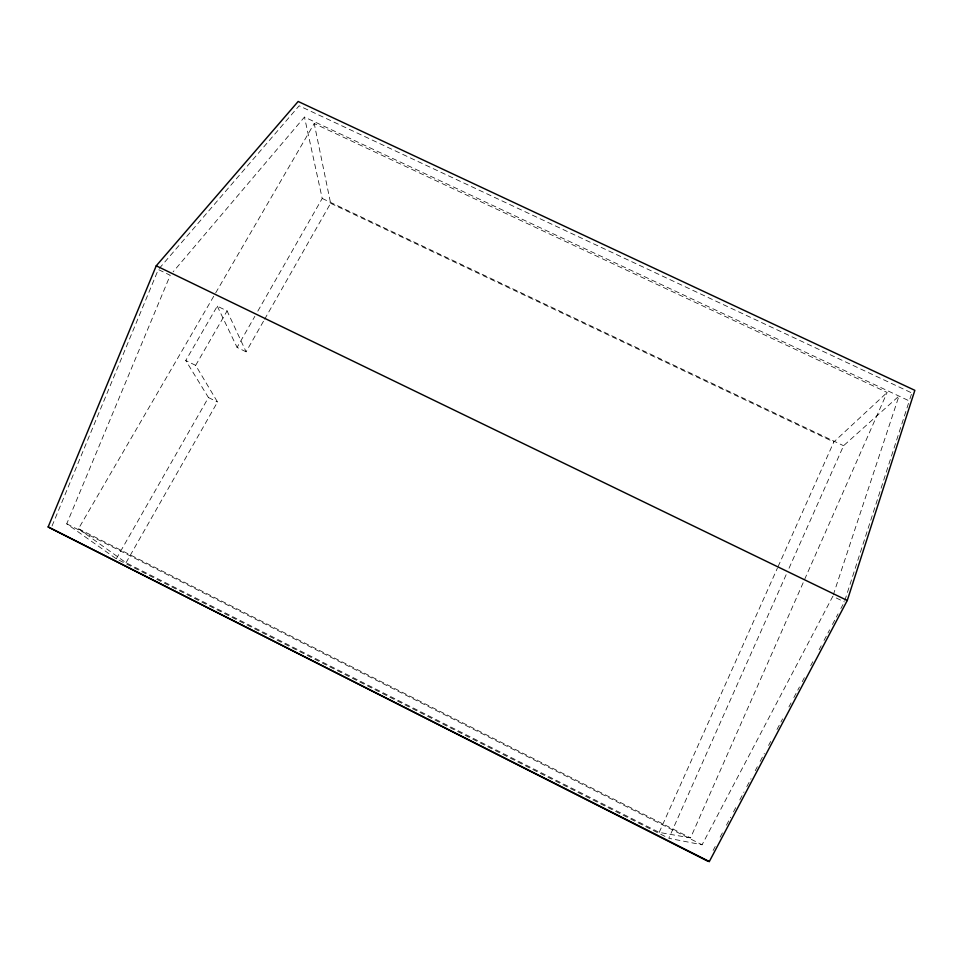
<?xml version="1.0" encoding="UTF-8"?>
<svg xmlns="http://www.w3.org/2000/svg" width="963" height="963" viewBox="0 0 963 963"><rect width="100%" height="100%" fill="white"/><g stroke="black" fill="none" stroke-linecap="round" stroke-linejoin="round"><path stroke-width="0.72" stroke-dasharray="4.82 3.61" d="M844.828 600.491L908.819 402.329M911.419 394.3L909.277 400.909L304.464 117.077L173.123 271.843M833.284 594.893L898.961 396.07L843.576 445.713L788.577 569.253M52.038 526.003L158.329 269.532L170.21 275.286L66.736 523.824L116.294 558.817L667.467 837.629M213.726 296.255L78.485 528.747L126.033 562.741L659.186 832.405L690.543 837.906L887.14 392.459L314.215 123.517L214.484 294.967M786.133 574.742L668.804 838.304L702.075 844.792L832.814 596.314L844.37 601.911M659.186 832.405L777.454 568.014M778.068 566.641L833.838 441.969L887.14 392.459M713.114 850.437L715.22 846.453M720.131 837.148L723.646 830.503M726.451 825.183L730.664 817.214M733.469 811.893L736.984 805.249M739.789 799.94L744.002 791.959M746.807 786.651L751.02 778.67M755.233 770.701L757.339 766.717M760.144 761.396L764.357 753.427M768.57 745.446L770.677 741.462M776.985 729.497L782.606 718.867M788.926 706.902L791.032 702.918M793.837 697.597L799.446 686.968M802.263 681.66L804.358 677.663M810.677 665.71L812.784 661.725M819.104 649.76L821.21 645.776M824.015 640.455L829.637 629.826M832.441 624.505L838.051 613.876M840.868 608.556L842.974 604.571M126.033 562.741L217.518 402.016L195.658 365.362L185.751 360.511L217.277 306.162L227.087 310.917L246.095 351.808L263.886 320.535M264.632 319.235L330.622 203.289L314.215 123.517M116.294 558.817L208.441 397.55L185.751 360.511M246.095 351.808L237.091 347.426L254.858 316.333M257.819 311.145L322.22 198.45L304.464 117.077M195.658 365.362L227.087 310.917M159.316 268.388L299.132 105.798L911.841 392.976M322.22 198.45L843.576 445.713M330.622 203.289L833.838 441.969M208.441 397.55L217.518 402.016M78.485 528.747L690.543 837.906M66.736 523.824L702.075 844.792M217.277 306.162L237.091 347.426"/><path stroke-width="1.44" d="M847.271 600.479L914.85 390.34L298.169 101.464L156.247 265.812L48.15 526.954L707.504 861.066L709.322 861.536L847.271 600.479L156.247 265.812M48.15 526.954L709.322 861.536"/></g></svg>
